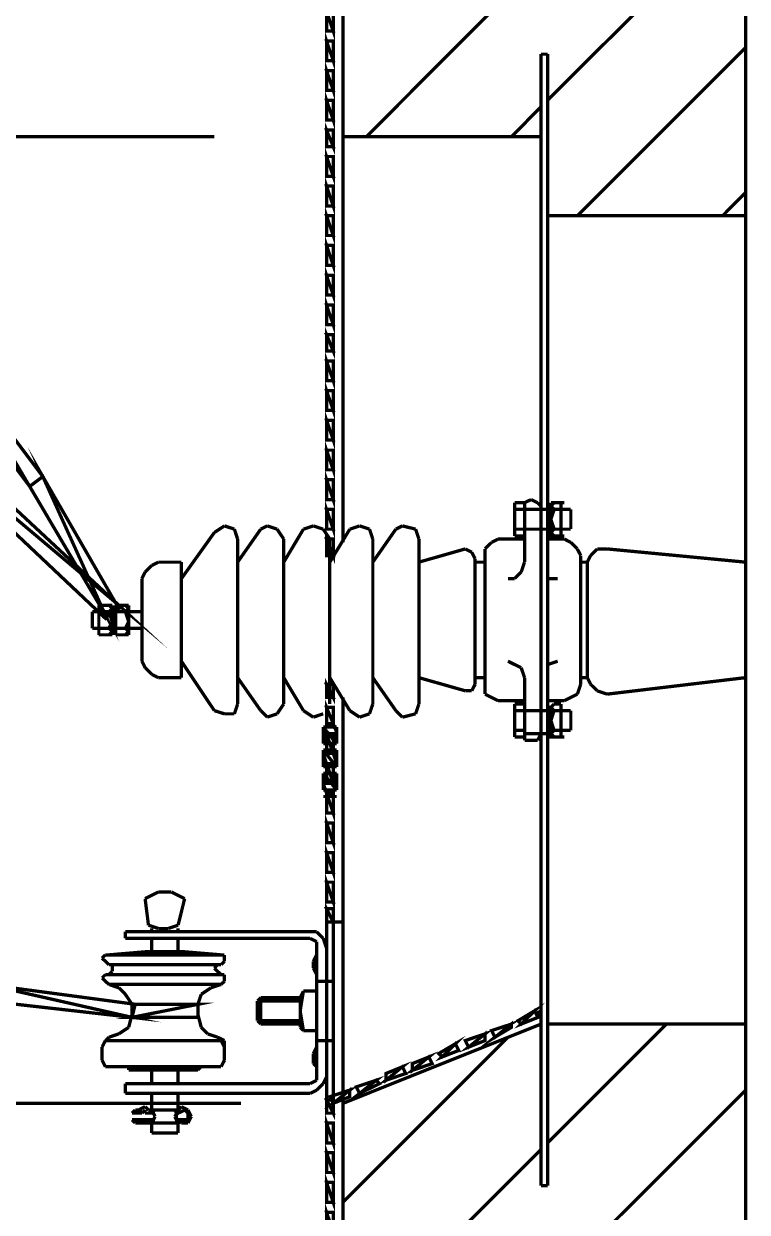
# Model space of a CAD drawing. Header units: metres. Extents: x -593 to 248, y 430 to 1024.
# Drawn here: x -286.39 to -277.09, y 663.42 to 678.69 of the extents above; entities that cross this region are included whole.
import ezdxf

# ---------------------------------------------------------------- set-up
doc = ezdxf.new("R2010")
doc.units = ezdxf.units.M
doc.header["$MEASUREMENT"] = 0
for name, color, linetype in [('C00-00-00-BLACK', 7, 'Continuous'), ('C00-00-FF', 5, 'Continuous'), ('C00-7E-FF', 150, 'Continuous'), ('C00-FF-00', 3, 'Continuous'), ('CFF-00-00', 1, 'Continuous')]:
    doc.layers.add(name, color=color, linetype=linetype)

msp = doc.modelspace()

# ---------------------------------------------------------------- linework, layer by layer
at = {"layer": 'C00-00-00-BLACK', "const_width": 0.0423}
for points in [[(-282.284, 672.031), (-282.284, 681.527)], [(-277.111, 681.527), (-277.111, 568.349)], [(-281.986, 677.243), (-279.909, 679.321)], [(-279.656, 677.711), (-278.042, 679.321)], [(-279.74, 663.765), (-279.74, 678.304)], [(-279.74, 678.304), (-279.656, 678.304)], [(-279.656, 663.765), (-279.656, 678.304)], [(-279.273, 676.227), (-277.111, 678.389)], [(-280.121, 677.243), (-279.74, 677.627)], [(-282.284, 677.243), (-279.74, 677.243)], [(-277.407, 676.227), (-277.111, 676.524)], [(-279.656, 676.227), (-277.111, 676.227)], [(-280.079, 672.54), (-280.079, 672.115)], [(-280.079, 672.54), (-280.079, 672.497)], [(-279.952, 672.54), (-280.079, 672.54)], [(-280.079, 672.54), (-280.036, 672.54)], [(-280.079, 672.497), (-280.079, 672.454)], [(-279.868, 672.581), (-279.952, 672.54)], [(-279.952, 672.54), (-279.952, 672.497)], [(-279.952, 672.54), (-279.952, 671.777)], [(-279.783, 672.54), (-279.868, 672.581)], [(-279.74, 672.497), (-279.783, 672.54)], [(-279.656, 672.497), (-279.613, 672.497)], [(-279.613, 672.115), (-279.613, 672.54)], [(-279.572, 672.54), (-279.613, 672.497)], [(-279.572, 672.54), (-279.613, 672.54)], [(-279.613, 672.497), (-279.572, 672.454)], [(-279.572, 672.54), (-279.484, 672.54)], [(-279.484, 672.115), (-279.484, 672.54)], [(-279.484, 672.497), (-279.484, 672.54)], [(-279.484, 672.54), (-279.441, 672.54)], [(-279.484, 672.454), (-279.484, 672.497)], [(-280.079, 672.454), (-279.952, 672.454)], [(-280.079, 672.454), (-280.079, 672.327)], [(-279.952, 672.454), (-279.656, 672.454)], [(-279.572, 672.454), (-279.613, 672.327)], [(-279.572, 672.454), (-279.484, 672.454)], [(-279.484, 672.454), (-279.357, 672.454)], [(-279.484, 672.327), (-279.484, 672.454)], [(-279.357, 672.454), (-279.357, 672.201)], [(-283.809, 672.243), (-283.939, 672.158)], [(-283.682, 672.201), (-283.809, 672.243)], [(-283.64, 672.074), (-283.682, 672.201)], [(-283.343, 672.201), (-283.64, 671.777)], [(-283.259, 672.243), (-283.343, 672.201)], [(-283.133, 672.201), (-283.259, 672.243)], [(-283.047, 672.074), (-283.133, 672.201)], [(-282.794, 672.201), (-283.047, 671.777)], [(-282.667, 672.243), (-282.794, 672.201)], [(-282.54, 672.201), (-282.667, 672.243)], [(-282.455, 672.074), (-282.54, 672.201)], [(-282.198, 672.201), (-282.455, 671.777)], [(-282.072, 672.243), (-282.198, 672.201)], [(-281.945, 672.201), (-282.072, 672.243)], [(-281.902, 672.074), (-281.945, 672.201)], [(-281.606, 672.201), (-281.902, 671.777)], [(-281.522, 672.243), (-281.606, 672.201)], [(-281.352, 672.201), (-281.522, 672.243)], [(-281.31, 672.074), (-281.352, 672.201)], [(-280.079, 672.327), (-280.079, 672.201)], [(-280.079, 672.201), (-279.952, 672.201)], [(-280.079, 672.201), (-280.079, 672.158)], [(-279.952, 672.201), (-279.656, 672.201)], [(-279.613, 672.327), (-279.572, 672.201)], [(-279.572, 672.201), (-279.613, 672.158)], [(-279.572, 672.201), (-279.484, 672.201)], [(-279.484, 672.201), (-279.484, 672.327)], [(-279.484, 672.201), (-279.357, 672.201)], [(-279.484, 672.158), (-279.484, 672.201)], [(-283.939, 672.158), (-284.363, 671.565)], [(-283.64, 672.074), (-283.64, 669.954)], [(-283.047, 672.074), (-283.047, 669.954)], [(-282.455, 672.074), (-282.455, 669.954)], [(-281.902, 672.074), (-281.902, 669.954)], [(-281.31, 672.074), (-281.31, 669.954)], [(-280.375, 672.031), (-280.46, 671.947)], [(-280.291, 672.074), (-280.375, 672.031)], [(-280.291, 672.074), (-279.952, 672.074)], [(-280.079, 672.158), (-280.079, 672.115)], [(-279.952, 672.115), (-280.079, 672.115)], [(-280.079, 672.115), (-280.036, 672.115)], [(-279.656, 672.115), (-279.613, 672.115)], [(-279.656, 672.074), (-279.441, 672.074)], [(-279.613, 672.158), (-279.572, 672.115)], [(-279.572, 672.115), (-279.613, 672.115)], [(-279.572, 672.115), (-279.484, 672.115)], [(-279.484, 672.115), (-279.484, 672.158)], [(-279.484, 672.115), (-279.441, 672.115)], [(-279.357, 672.031), (-279.441, 672.074)], [(-279.273, 671.947), (-279.357, 672.031)], [(-280.714, 671.947), (-281.31, 671.777)], [(-280.63, 671.904), (-280.714, 671.947)], [(-280.587, 671.819), (-280.63, 671.904)], [(-280.46, 671.947), (-280.46, 671.862)], [(-279.23, 671.862), (-279.273, 671.947)], [(-279.018, 671.947), (-279.103, 671.862)], [(-278.891, 671.947), (-279.018, 671.947)], [(-277.111, 671.777), (-278.891, 671.947)], [(-284.744, 671.735), (-284.829, 671.649)], [(-284.66, 671.777), (-284.744, 671.735)], [(-284.363, 671.777), (-284.66, 671.777)], [(-284.363, 670.293), (-284.363, 671.777)], [(-280.587, 671.819), (-280.587, 670.208)], [(-280.46, 671.777), (-280.587, 671.777)], [(-280.46, 671.862), (-280.46, 670.208)], [(-279.995, 671.649), (-279.952, 671.777)], [(-279.23, 671.862), (-279.23, 670.208)], [(-279.145, 671.777), (-279.23, 671.777)], [(-279.103, 671.862), (-279.145, 671.777)], [(-279.145, 671.777), (-279.145, 670.293)], [(-284.829, 671.649), (-284.87, 671.565)], [(-284.87, 671.565), (-284.87, 670.504)], [(-280.165, 671.565), (-280.079, 671.565)], [(-280.079, 671.565), (-279.995, 671.649)], [(-279.656, 671.565), (-279.526, 671.565)], [(-285.508, 671.14), (-285.508, 670.927)], [(-285.424, 671.14), (-285.508, 671.14)], [(-285.424, 671.223), (-285.294, 671.223)], [(-285.424, 670.843), (-285.424, 671.223)], [(-285.424, 671.223), (-285.424, 671.182)], [(-285.424, 671.223), (-285.382, 671.223)], [(-285.424, 671.182), (-285.424, 671.14)], [(-285.294, 671.14), (-285.424, 671.14)], [(-285.424, 671.14), (-285.424, 671.013)], [(-285.209, 671.182), (-285.339, 671.097)], [(-285.209, 671.182), (-285.339, 671.097)], [(-285.252, 671.182), (-285.294, 671.223)], [(-285.294, 671.223), (-285.252, 671.223)], [(-285.294, 671.14), (-285.252, 671.182)], [(-285.252, 671.013), (-285.294, 671.14)], [(-285.252, 670.843), (-285.252, 671.223)], [(-285.209, 671.14), (-285.252, 671.14)], [(-285.209, 670.843), (-285.209, 671.223)], [(-285.209, 671.223), (-285.209, 671.182)], [(-285.209, 671.223), (-285.167, 671.223)], [(-285.209, 671.223), (-285.083, 671.223)], [(-285.209, 671.182), (-285.209, 671.14)], [(-285.209, 671.14), (-285.209, 671.013)], [(-285.083, 671.14), (-285.209, 671.14)], [(-285.04, 671.182), (-285.083, 671.223)], [(-285.083, 671.223), (-285.04, 671.223)], [(-285.083, 671.14), (-285.04, 671.182)], [(-285.04, 671.013), (-285.083, 671.14)], [(-285.04, 670.843), (-285.04, 671.223)], [(-284.87, 671.14), (-285.04, 671.14)], [(-285.424, 671.013), (-285.424, 670.927)], [(-285.294, 670.927), (-285.252, 671.013)], [(-285.209, 671.013), (-285.209, 670.927)], [(-285.083, 670.927), (-285.04, 671.013)], [(-285.424, 670.927), (-285.508, 670.927)], [(-285.294, 670.927), (-285.424, 670.927)], [(-285.424, 670.927), (-285.424, 670.886)], [(-285.424, 670.886), (-285.424, 670.843)], [(-285.424, 670.843), (-285.294, 670.843)], [(-285.424, 670.843), (-285.382, 670.843)], [(-285.252, 670.886), (-285.294, 670.927)], [(-285.294, 670.843), (-285.252, 670.886)], [(-285.294, 670.843), (-285.252, 670.843)], [(-285.209, 670.927), (-285.252, 670.927)], [(-285.209, 670.927), (-285.209, 670.886)], [(-285.083, 670.927), (-285.209, 670.927)], [(-285.209, 670.886), (-285.209, 670.843)], [(-285.209, 670.843), (-285.167, 670.843)], [(-285.083, 670.843), (-285.209, 670.843)], [(-285.04, 670.886), (-285.083, 670.927)], [(-285.083, 670.843), (-285.04, 670.886)], [(-285.04, 670.843), (-285.083, 670.843)], [(-284.87, 670.927), (-285.04, 670.927)], [(-284.87, 670.504), (-284.829, 670.42)], [(-283.939, 669.869), (-284.363, 670.504)], [(-280.079, 670.461), (-280.165, 670.504)], [(-279.526, 670.504), (-279.656, 670.461)], [(-284.829, 670.42), (-284.744, 670.335)], [(-279.995, 670.42), (-280.079, 670.461)], [(-279.952, 670.293), (-279.995, 670.42)], [(-284.744, 670.335), (-284.66, 670.293)], [(-284.66, 670.293), (-284.363, 670.293)], [(-283.343, 669.869), (-283.64, 670.293)], [(-282.794, 669.869), (-283.047, 670.293)], [(-282.198, 669.869), (-282.455, 670.293)], [(-281.606, 669.869), (-281.902, 670.293)], [(-281.31, 670.293), (-280.714, 670.124)], [(-280.63, 670.124), (-280.587, 670.208)], [(-280.46, 670.293), (-280.587, 670.293)], [(-280.46, 670.208), (-280.46, 670.081)], [(-279.952, 670.293), (-279.952, 669.531)], [(-279.273, 670.081), (-279.23, 670.208)], [(-279.145, 670.293), (-279.23, 670.293)], [(-279.145, 670.293), (-279.103, 670.208)], [(-279.103, 670.208), (-279.018, 670.124)], [(-277.111, 670.293), (-278.891, 670.081)], [(-282.284, 567.33), (-282.284, 670.039)], [(-280.714, 670.124), (-280.63, 670.124)], [(-280.46, 670.081), (-280.375, 670.039)], [(-280.375, 670.039), (-280.291, 669.996)], [(-279.441, 669.996), (-279.357, 670.039)], [(-279.357, 670.039), (-279.273, 670.081)], [(-279.018, 670.124), (-278.891, 670.081)], [(-283.682, 669.828), (-283.64, 669.954)], [(-283.133, 669.828), (-283.047, 669.954)], [(-281.945, 669.828), (-281.902, 669.954)], [(-281.352, 669.828), (-281.31, 669.954)], [(-280.291, 669.996), (-279.952, 669.996)], [(-279.952, 669.954), (-280.079, 669.954)], [(-280.079, 669.954), (-280.079, 669.912)], [(-280.079, 669.954), (-280.079, 669.912)], [(-280.079, 669.912), (-280.079, 669.869)], [(-280.079, 669.912), (-280.079, 669.531)], [(-279.656, 669.996), (-279.441, 669.996)], [(-279.656, 669.912), (-279.613, 669.912)], [(-279.572, 669.954), (-279.613, 669.912)], [(-279.572, 669.954), (-279.613, 669.912)], [(-279.613, 669.912), (-279.572, 669.869)], [(-279.613, 669.531), (-279.613, 669.912)], [(-279.484, 669.954), (-279.572, 669.954)], [(-279.484, 669.912), (-279.484, 669.954)], [(-279.484, 669.954), (-279.484, 669.912)], [(-279.484, 669.869), (-279.484, 669.912)], [(-279.484, 669.531), (-279.484, 669.912)], [(-283.939, 669.869), (-283.809, 669.828)], [(-283.809, 669.828), (-283.682, 669.828)], [(-283.343, 669.869), (-283.259, 669.785)], [(-283.259, 669.785), (-283.133, 669.828)], [(-282.794, 669.869), (-282.667, 669.785)], [(-282.667, 669.785), (-282.54, 669.828)], [(-282.198, 669.869), (-282.072, 669.785)], [(-282.072, 669.785), (-281.945, 669.828)], [(-281.606, 669.869), (-281.522, 669.785)], [(-281.522, 669.785), (-281.352, 669.828)], [(-280.079, 669.869), (-279.952, 669.869)], [(-280.079, 669.869), (-280.079, 669.742)], [(-280.079, 669.742), (-280.079, 669.616)], [(-279.952, 669.869), (-279.656, 669.869)], [(-279.572, 669.869), (-279.613, 669.742)], [(-279.613, 669.742), (-279.572, 669.616)], [(-279.572, 669.869), (-279.484, 669.869)], [(-279.484, 669.869), (-279.357, 669.869)], [(-279.484, 669.742), (-279.484, 669.869)], [(-279.484, 669.616), (-279.484, 669.742)], [(-279.357, 669.869), (-279.357, 669.616)], [(-280.079, 669.616), (-279.952, 669.616)], [(-280.079, 669.616), (-280.079, 669.572)], [(-279.572, 669.616), (-279.613, 669.572)], [(-279.572, 669.616), (-279.484, 669.616)], [(-279.484, 669.616), (-279.357, 669.616)], [(-279.484, 669.572), (-279.484, 669.616)], [(-280.079, 669.572), (-280.079, 669.531)], [(-279.952, 669.531), (-280.079, 669.531)], [(-280.079, 669.531), (-280.036, 669.531)], [(-279.656, 669.572), (-279.952, 669.572)], [(-279.952, 669.572), (-279.952, 669.489)], [(-279.952, 669.489), (-279.868, 669.489)], [(-279.868, 669.489), (-279.783, 669.489)], [(-279.783, 669.489), (-279.74, 669.572)], [(-279.656, 669.531), (-279.613, 669.531)], [(-279.613, 669.572), (-279.572, 669.531)], [(-279.572, 669.531), (-279.613, 669.531)], [(-279.484, 669.531), (-279.572, 669.531)], [(-279.484, 669.531), (-279.484, 669.572)], [(-279.484, 669.531), (-279.441, 669.531)], [(-284.66, 667.539), (-284.829, 667.453)], [(-284.829, 667.453), (-284.786, 667.113)], [(-284.49, 667.539), (-284.66, 667.539)], [(-284.321, 667.453), (-284.49, 667.539)], [(-284.321, 667.453), (-284.405, 667.113)], [(-282.284, 667.154), (-282.497, 667.154)], [(-282.497, 667.154), (-282.497, 664.867)], [(-282.411, 667.154), (-282.411, 664.867)], [(-282.709, 667.028), (-285.083, 667.028)], [(-285.083, 667.028), (-285.083, 666.943)], [(-284.786, 667.113), (-284.66, 667.07)], [(-284.744, 667.028), (-284.744, 667.07)], [(-284.66, 667.07), (-284.533, 667.07)], [(-284.533, 667.07), (-284.405, 667.113)], [(-284.405, 667.028), (-284.405, 667.07)], [(-282.624, 667.028), (-282.709, 667.028)], [(-282.54, 666.943), (-282.624, 667.028)], [(-282.709, 666.943), (-285.083, 666.943)], [(-284.744, 666.774), (-284.744, 666.943)], [(-284.405, 666.774), (-284.405, 666.943)], [(-282.624, 666.901), (-282.709, 666.943)], [(-282.624, 666.817), (-282.624, 666.901)], [(-282.497, 666.817), (-282.54, 666.943)], [(-285.339, 666.731), (-285.382, 666.689)], [(-285.382, 666.689), (-285.339, 666.647)], [(-285.294, 666.731), (-285.339, 666.731)], [(-284.786, 666.774), (-285.294, 666.731)], [(-283.852, 666.731), (-285.294, 666.731)], [(-284.363, 666.774), (-284.786, 666.774)], [(-284.363, 666.774), (-283.852, 666.731)], [(-283.809, 666.731), (-283.852, 666.731)], [(-283.809, 666.689), (-283.809, 666.731)], [(-283.809, 666.647), (-283.809, 666.689)], [(-282.624, 666.731), (-282.667, 666.647)], [(-282.624, 666.817), (-282.624, 665.163)], [(-285.339, 666.647), (-285.294, 666.604)], [(-283.852, 666.604), (-285.294, 666.604)], [(-285.252, 666.604), (-285.294, 666.604)], [(-285.252, 666.562), (-285.252, 666.604)], [(-285.252, 666.52), (-285.252, 666.562)], [(-283.898, 666.604), (-283.939, 666.562)], [(-283.939, 666.562), (-283.898, 666.52)], [(-283.852, 666.604), (-283.898, 666.604)], [(-283.852, 666.604), (-283.809, 666.647)], [(-282.667, 666.647), (-282.667, 666.562)], [(-282.667, 666.562), (-282.624, 666.478)], [(-285.339, 666.478), (-285.382, 666.435)], [(-285.382, 666.435), (-285.339, 666.392)], [(-285.294, 666.478), (-285.339, 666.478)], [(-285.339, 666.392), (-285.294, 666.351)], [(-285.294, 666.478), (-285.252, 666.52)], [(-283.852, 666.478), (-285.294, 666.478)], [(-283.898, 666.52), (-283.852, 666.478)], [(-283.809, 666.478), (-283.852, 666.478)], [(-283.852, 666.351), (-283.809, 666.392)], [(-283.809, 666.435), (-283.809, 666.478)], [(-283.809, 666.392), (-283.809, 666.435)], [(-282.411, 666.392), (-282.624, 666.392)], [(-283.852, 666.351), (-285.294, 666.351)], [(-285.167, 666.308), (-285.294, 666.351)], [(-285.083, 666.224), (-285.167, 666.308)], [(-284.997, 666.096), (-285.083, 666.224)], [(-284.108, 666.224), (-284.151, 666.096)], [(-283.982, 666.308), (-284.108, 666.224)], [(-283.852, 666.351), (-283.982, 666.308)], [(-282.794, 666.265), (-282.836, 666.012)], [(-282.794, 666.265), (-282.836, 666.181)], [(-282.624, 666.265), (-282.794, 666.265)], [(-284.997, 665.969), (-284.997, 666.096)], [(-284.151, 666.096), (-284.151, 665.969)], [(-283.343, 666.181), (-283.386, 666.139)], [(-283.386, 665.885), (-283.386, 666.139)], [(-283.343, 666.181), (-282.836, 666.181)], [(-283.343, 665.842), (-283.343, 666.181)], [(-283.343, 666.139), (-282.836, 666.139)], [(-282.836, 666.181), (-282.836, 665.8)], [(-285.04, 665.8), (-284.997, 665.969)], [(-284.151, 665.969), (-284.151, 666.055)], [(-284.151, 665.969), (-284.108, 665.8)], [(-282.836, 666.012), (-282.794, 665.758)], [(-285.167, 665.716), (-285.04, 665.8)], [(-284.108, 665.8), (-284.024, 665.716)], [(-283.343, 665.842), (-283.386, 665.885)], [(-283.343, 665.885), (-282.836, 665.885)], [(-283.343, 665.842), (-282.836, 665.842)], [(-282.794, 665.758), (-282.836, 665.8)], [(-282.284, 664.824), (-279.74, 665.842)], [(-279.656, 664.315), (-278.129, 665.842)], [(-279.656, 665.842), (-277.111, 665.842)], [(-285.339, 665.63), (-285.382, 665.546)], [(-285.339, 665.63), (-285.382, 665.546)], [(-285.294, 665.673), (-285.339, 665.63)], [(-285.252, 665.63), (-285.339, 665.63)], [(-285.294, 665.673), (-285.167, 665.716)], [(-283.898, 665.63), (-285.252, 665.63)], [(-284.024, 665.716), (-283.898, 665.673)], [(-283.809, 665.63), (-283.898, 665.673)], [(-283.852, 665.63), (-283.898, 665.63)], [(-283.809, 665.546), (-283.852, 665.63)], [(-283.809, 665.546), (-283.809, 665.63)], [(-282.794, 665.758), (-282.624, 665.758)], [(-282.411, 665.63), (-282.624, 665.63)], [(-282.284, 663.553), (-280.165, 665.673)], [(-285.382, 665.377), (-285.382, 665.546)], [(-283.809, 665.377), (-283.809, 665.546)], [(-282.624, 665.546), (-282.667, 665.462)], [(-282.667, 665.462), (-282.667, 665.334)], [(-285.382, 665.377), (-285.339, 665.293)], [(-283.852, 665.293), (-283.809, 665.377)], [(-282.667, 665.334), (-282.624, 665.293)], [(-285.339, 665.293), (-285.252, 665.293)], [(-283.898, 665.293), (-285.252, 665.293)], [(-285.04, 665.25), (-285.04, 665.293)], [(-284.151, 665.25), (-285.04, 665.25)], [(-284.744, 665.077), (-284.744, 665.25)], [(-284.405, 665.077), (-284.405, 665.25)], [(-284.151, 665.25), (-284.108, 665.293)], [(-283.898, 665.293), (-283.852, 665.293)], [(-282.624, 665.12), (-282.624, 665.163)], [(-282.54, 665.077), (-282.497, 665.163)], [(-282.709, 665.077), (-285.083, 665.077)], [(-285.083, 665.077), (-285.083, 664.951)], [(-282.709, 665.077), (-282.624, 665.12)], [(-282.624, 664.993), (-282.54, 665.077)], [(-282.709, 664.951), (-285.083, 664.951)], [(-284.744, 664.738), (-284.744, 664.951)], [(-284.405, 664.738), (-284.405, 664.951)], [(-282.709, 664.951), (-282.624, 664.993)], [(-282.284, 659.823), (-277.111, 664.993)], [(-284.997, 664.697), (-284.956, 664.738)], [(-284.913, 664.697), (-284.997, 664.697)], [(-284.913, 664.738), (-284.956, 664.738)], [(-284.829, 664.781), (-284.913, 664.738)], [(-284.913, 664.738), (-284.87, 664.738)], [(-284.913, 664.697), (-284.87, 664.697)], [(-284.829, 664.738), (-284.87, 664.697)], [(-284.786, 664.738), (-284.829, 664.781)], [(-284.829, 664.697), (-284.829, 664.738)], [(-284.829, 664.697), (-284.786, 664.697)], [(-284.744, 664.738), (-284.786, 664.738)], [(-284.786, 664.738), (-284.744, 664.738)], [(-284.701, 664.697), (-284.786, 664.697)], [(-284.701, 664.654), (-284.744, 664.738)], [(-284.744, 664.738), (-284.405, 664.738)], [(-284.405, 664.738), (-284.447, 664.654)], [(-284.405, 664.738), (-284.447, 664.697)], [(-284.405, 664.697), (-284.447, 664.654)], [(-284.363, 664.781), (-284.405, 664.738)], [(-284.321, 664.738), (-284.405, 664.697)], [(-284.278, 664.738), (-284.363, 664.781)], [(-284.278, 664.697), (-284.321, 664.738)], [(-284.235, 664.654), (-284.278, 664.738)], [(-284.278, 664.654), (-284.278, 664.697)], [(-284.997, 664.612), (-284.956, 664.57)], [(-284.701, 664.612), (-284.997, 664.612)], [(-284.744, 664.57), (-284.956, 664.57)], [(-284.744, 664.57), (-284.701, 664.654)], [(-284.405, 664.57), (-284.744, 664.57)], [(-284.744, 664.442), (-284.744, 664.57)], [(-284.447, 664.654), (-284.405, 664.57)], [(-284.405, 664.612), (-284.447, 664.654)], [(-284.447, 664.654), (-284.405, 664.654)], [(-284.447, 664.654), (-284.405, 664.654)], [(-284.405, 664.612), (-284.447, 664.612)], [(-284.405, 664.612), (-284.363, 664.57)], [(-284.405, 664.612), (-284.321, 664.612)], [(-284.405, 664.442), (-284.405, 664.57)], [(-284.363, 664.57), (-284.278, 664.57)], [(-284.321, 664.612), (-284.278, 664.612)], [(-284.278, 664.57), (-284.235, 664.654)], [(-284.278, 664.612), (-284.278, 664.654)], [(-284.744, 664.442), (-284.405, 664.442)], [(-282.284, 661.689), (-279.74, 664.231)], [(-279.74, 663.765), (-279.656, 663.765)]]:
    msp.add_lwpolyline(points, dxfattribs=at)
at = {"layer": 'C00-00-FF', "const_width": 0.0423}
for points in [[(-282.368, 669.658), (-282.54, 669.658)], [(-282.54, 669.658), (-282.368, 669.446)], [(-282.54, 669.658), (-282.368, 669.446)], [(-282.54, 669.446), (-282.54, 669.658)], [(-282.368, 669.446), (-282.368, 669.658)], [(-282.368, 669.446), (-282.54, 669.446)], [(-282.368, 669.362), (-282.54, 669.362)], [(-282.54, 669.362), (-282.368, 669.147)], [(-282.54, 669.362), (-282.368, 669.147)], [(-282.54, 669.147), (-282.54, 669.362)], [(-282.368, 669.147), (-282.368, 669.362)], [(-282.368, 669.147), (-282.54, 669.147)], [(-282.368, 669.063), (-282.54, 669.063)], [(-282.54, 669.063), (-282.368, 668.851)], [(-282.54, 669.063), (-282.368, 668.851)], [(-282.54, 668.851), (-282.54, 669.063)], [(-282.368, 668.851), (-282.368, 669.063)], [(-282.368, 668.851), (-282.54, 668.851)], [(-282.368, 668.766), (-282.54, 668.766)]]:
    msp.add_lwpolyline(points, dxfattribs=at)
at = {"layer": 'C00-7E-FF', "const_width": 0.0423}
for points in [[(-283.939, 677.243), (-295.645, 677.243)], [(-283.598, 664.824), (-295.645, 664.824)]]:
    msp.add_lwpolyline(points, dxfattribs=at)
at = {"layer": 'C00-FF-00', "const_width": 0.0423}
for points in [[(-282.497, 678.6), (-282.411, 678.6), (-282.497, 678.855), (-282.497, 678.6)], [(-282.411, 678.6), (-282.497, 678.855), (-282.411, 678.855), (-282.411, 678.6)], [(-282.411, 678.22), (-282.497, 678.473), (-282.411, 678.473), (-282.411, 678.22)], [(-282.497, 678.22), (-282.411, 678.22), (-282.497, 678.473), (-282.497, 678.22)], [(-282.497, 677.838), (-282.411, 677.838), (-282.497, 678.093), (-282.497, 677.838)], [(-282.411, 677.838), (-282.497, 678.093), (-282.411, 678.093), (-282.411, 677.838)], [(-282.411, 677.458), (-282.497, 677.711), (-282.411, 677.711), (-282.411, 677.458)], [(-282.497, 677.458), (-282.411, 677.458), (-282.497, 677.711), (-282.497, 677.458)], [(-282.497, 677.116), (-282.411, 677.116), (-282.497, 677.328), (-282.497, 677.116)], [(-282.411, 677.116), (-282.497, 677.328), (-282.411, 677.328), (-282.411, 677.116)], [(-282.497, 676.736), (-282.411, 676.736), (-282.497, 676.989), (-282.497, 676.736)], [(-282.411, 676.736), (-282.497, 676.989), (-282.411, 676.989), (-282.411, 676.736)], [(-282.411, 676.354), (-282.497, 676.609), (-282.411, 676.609), (-282.411, 676.354)], [(-282.497, 676.354), (-282.411, 676.354), (-282.497, 676.609), (-282.497, 676.354)], [(-282.497, 675.974), (-282.411, 675.974), (-282.497, 676.227), (-282.497, 675.974)], [(-282.411, 675.974), (-282.497, 676.227), (-282.411, 676.227), (-282.411, 675.974)], [(-282.411, 675.592), (-282.497, 675.847), (-282.411, 675.847), (-282.411, 675.592)], [(-282.497, 675.592), (-282.411, 675.592), (-282.497, 675.847), (-282.497, 675.592)], [(-282.497, 675.209), (-282.411, 675.209), (-282.497, 675.462), (-282.497, 675.209)], [(-282.411, 675.209), (-282.497, 675.462), (-282.411, 675.462), (-282.411, 675.209)], [(-282.411, 674.827), (-282.497, 675.082), (-282.411, 675.082), (-282.411, 674.827)], [(-282.497, 674.827), (-282.411, 674.827), (-282.497, 675.082), (-282.497, 674.827)], [(-282.497, 674.49), (-282.411, 674.49), (-282.497, 674.7), (-282.497, 674.49)], [(-282.411, 674.49), (-282.497, 674.7), (-282.411, 674.7), (-282.411, 674.49)], [(-282.497, 674.108), (-282.411, 674.108), (-282.497, 674.361), (-282.497, 674.108)], [(-282.411, 674.108), (-282.497, 674.361), (-282.411, 674.361), (-282.411, 674.108)], [(-282.497, 673.728), (-282.411, 673.728), (-282.497, 673.981), (-282.497, 673.728)], [(-282.411, 673.728), (-282.497, 673.981), (-282.411, 673.981), (-282.411, 673.728)], [(-282.497, 673.346), (-282.411, 673.346), (-282.497, 673.601), (-282.497, 673.346)], [(-282.411, 673.346), (-282.497, 673.601), (-282.411, 673.601), (-282.411, 673.346)], [(-282.497, 672.963), (-282.411, 672.963), (-282.497, 673.216), (-282.497, 672.963)], [(-282.411, 672.963), (-282.497, 673.216), (-282.411, 673.216), (-282.411, 672.963)], [(-282.497, 672.581), (-282.411, 672.581), (-282.497, 672.836), (-282.497, 672.581)], [(-282.411, 672.581), (-282.497, 672.836), (-282.411, 672.836), (-282.411, 672.581)], [(-282.497, 672.201), (-282.411, 672.201), (-282.497, 672.454), (-282.497, 672.201)], [(-282.411, 672.201), (-282.497, 672.454), (-282.411, 672.454), (-282.411, 672.201)], [(-282.411, 671.862), (-282.497, 672.074), (-282.411, 672.074), (-282.411, 671.862)], [(-282.497, 671.862), (-282.411, 671.862), (-282.497, 672.074), (-282.497, 671.862)], [(-282.411, 670.039), (-282.497, 670.208), (-282.411, 670.208), (-282.411, 670.039)], [(-282.497, 670.039), (-282.411, 670.039), (-282.497, 670.208), (-282.497, 670.039)], [(-282.411, 669.7), (-282.497, 669.912), (-282.411, 669.912), (-282.411, 669.7)], [(-282.497, 669.7), (-282.411, 669.7), (-282.497, 669.912), (-282.497, 669.7)], [(-282.497, 669.319), (-282.411, 669.319), (-282.497, 669.572), (-282.497, 669.319)], [(-282.411, 669.319), (-282.497, 669.572), (-282.411, 669.572), (-282.411, 669.319)], [(-282.497, 668.936), (-282.411, 668.936), (-282.497, 669.189), (-282.497, 668.936)], [(-282.411, 668.936), (-282.497, 669.189), (-282.411, 669.189), (-282.411, 668.936)], [(-282.497, 668.554), (-282.411, 668.554), (-282.497, 668.808), (-282.497, 668.554)], [(-282.411, 668.554), (-282.497, 668.808), (-282.411, 668.808), (-282.411, 668.554)], [(-282.497, 668.174), (-282.411, 668.174), (-282.497, 668.427), (-282.497, 668.174)], [(-282.411, 668.174), (-282.497, 668.427), (-282.411, 668.427), (-282.411, 668.174)], [(-282.497, 667.792), (-282.411, 667.792), (-282.497, 668.046), (-282.497, 667.792)], [(-282.411, 667.792), (-282.497, 668.046), (-282.411, 668.046), (-282.411, 667.792)], [(-282.497, 667.412), (-282.411, 667.412), (-282.497, 667.665), (-282.497, 667.412)], [(-282.411, 667.412), (-282.497, 667.665), (-282.411, 667.665), (-282.411, 667.412)], [(-282.411, 667.154), (-282.497, 667.324), (-282.411, 667.324), (-282.411, 667.154)], [(-282.497, 667.154), (-282.411, 667.154), (-282.497, 667.324), (-282.497, 667.154)], [(-280.036, 665.885), (-279.995, 665.842), (-279.823, 666.012), (-280.036, 665.885)], [(-279.995, 665.842), (-279.823, 666.012), (-279.78, 665.928), (-279.995, 665.842)], [(-280.332, 665.673), (-280.121, 665.842), (-280.121, 665.8), (-280.332, 665.673)], [(-280.375, 665.758), (-280.332, 665.673), (-280.121, 665.842), (-280.375, 665.758)], [(-281.056, 665.462), (-281.013, 665.419), (-280.841, 665.589), (-281.056, 665.462)], [(-280.671, 665.546), (-280.46, 665.716), (-280.46, 665.63), (-280.671, 665.546)], [(-280.714, 665.63), (-280.671, 665.546), (-280.46, 665.716), (-280.714, 665.63)], [(-281.394, 665.334), (-281.394, 665.247), (-281.183, 665.419), (-281.394, 665.334)], [(-281.013, 665.419), (-280.841, 665.589), (-280.798, 665.503), (-281.013, 665.419)], [(-281.733, 665.12), (-281.522, 665.293), (-281.479, 665.207), (-281.733, 665.12)], [(-281.733, 665.207), (-281.733, 665.12), (-281.522, 665.293), (-281.733, 665.207)], [(-281.394, 665.247), (-281.183, 665.419), (-281.14, 665.334), (-281.394, 665.247)], [(-282.114, 665.035), (-282.072, 664.951), (-281.859, 665.12), (-282.114, 665.035)], [(-282.411, 664.824), (-282.198, 664.993), (-282.198, 664.908), (-282.411, 664.824)], [(-282.455, 664.908), (-282.411, 664.824), (-282.198, 664.993), (-282.455, 664.908)], [(-282.072, 664.951), (-281.859, 665.12), (-281.818, 665.077), (-282.072, 664.951)], [(-282.411, 664.697), (-282.497, 664.867), (-282.411, 664.867), (-282.411, 664.697)], [(-282.497, 664.697), (-282.411, 664.697), (-282.497, 664.867), (-282.497, 664.697)], [(-282.411, 664.315), (-282.497, 664.57), (-282.411, 664.57), (-282.411, 664.315)], [(-282.497, 664.315), (-282.411, 664.315), (-282.497, 664.57), (-282.497, 664.315)], [(-282.497, 663.935), (-282.411, 663.935), (-282.497, 664.189), (-282.497, 663.935)], [(-282.411, 663.935), (-282.497, 664.189), (-282.411, 664.189), (-282.411, 663.935)], [(-282.411, 663.553), (-282.497, 663.808), (-282.411, 663.808), (-282.411, 663.553)], [(-282.497, 663.553), (-282.411, 663.553), (-282.497, 663.808), (-282.497, 663.553)], [(-282.497, 663.17), (-282.411, 663.17), (-282.497, 663.424), (-282.497, 663.17)], [(-282.411, 663.17), (-282.497, 663.424), (-282.411, 663.424), (-282.411, 663.17)]]:
    msp.add_lwpolyline(points, close=True, dxfattribs=at)
at = {"layer": 'C00-FF-00'}
for points in [[(-282.497, 678.6), (-282.411, 678.6), (-282.497, 678.855), (-282.497, 678.6)], [(-282.411, 678.6), (-282.497, 678.855), (-282.411, 678.855), (-282.411, 678.6)], [(-282.497, 678.22), (-282.411, 678.22), (-282.497, 678.473), (-282.497, 678.22)], [(-282.411, 678.22), (-282.497, 678.473), (-282.411, 678.473), (-282.411, 678.22)], [(-282.497, 677.838), (-282.411, 677.838), (-282.497, 678.093), (-282.497, 677.838)], [(-282.411, 677.838), (-282.497, 678.093), (-282.411, 678.093), (-282.411, 677.838)], [(-282.497, 677.458), (-282.411, 677.458), (-282.497, 677.711), (-282.497, 677.458)], [(-282.411, 677.458), (-282.497, 677.711), (-282.411, 677.711), (-282.411, 677.458)], [(-282.497, 677.116), (-282.411, 677.116), (-282.497, 677.328), (-282.497, 677.116)], [(-282.411, 677.116), (-282.497, 677.328), (-282.411, 677.328), (-282.411, 677.116)], [(-282.497, 676.736), (-282.411, 676.736), (-282.497, 676.989), (-282.497, 676.736)], [(-282.411, 676.736), (-282.497, 676.989), (-282.411, 676.989), (-282.411, 676.736)], [(-282.497, 676.354), (-282.411, 676.354), (-282.497, 676.609), (-282.497, 676.354)], [(-282.411, 676.354), (-282.497, 676.609), (-282.411, 676.609), (-282.411, 676.354)], [(-282.497, 675.974), (-282.411, 675.974), (-282.497, 676.227), (-282.497, 675.974)], [(-282.411, 675.974), (-282.497, 676.227), (-282.411, 676.227), (-282.411, 675.974)], [(-282.497, 675.592), (-282.411, 675.592), (-282.497, 675.847), (-282.497, 675.592)], [(-282.411, 675.592), (-282.497, 675.847), (-282.411, 675.847), (-282.411, 675.592)], [(-282.497, 675.209), (-282.411, 675.209), (-282.497, 675.462), (-282.497, 675.209)], [(-282.411, 675.209), (-282.497, 675.462), (-282.411, 675.462), (-282.411, 675.209)], [(-282.497, 674.827), (-282.411, 674.827), (-282.497, 675.082), (-282.497, 674.827)], [(-282.411, 674.827), (-282.497, 675.082), (-282.411, 675.082), (-282.411, 674.827)], [(-282.497, 674.49), (-282.411, 674.49), (-282.497, 674.7), (-282.497, 674.49)], [(-282.411, 674.49), (-282.497, 674.7), (-282.411, 674.7), (-282.411, 674.49)], [(-282.497, 674.108), (-282.411, 674.108), (-282.497, 674.361), (-282.497, 674.108)], [(-282.411, 674.108), (-282.497, 674.361), (-282.411, 674.361), (-282.411, 674.108)], [(-282.497, 673.728), (-282.411, 673.728), (-282.497, 673.981), (-282.497, 673.728)], [(-282.411, 673.728), (-282.497, 673.981), (-282.411, 673.981), (-282.411, 673.728)], [(-282.497, 673.346), (-282.411, 673.346), (-282.497, 673.601), (-282.497, 673.346)], [(-282.411, 673.346), (-282.497, 673.601), (-282.411, 673.601), (-282.411, 673.346)], [(-282.497, 672.963), (-282.411, 672.963), (-282.497, 673.216), (-282.497, 672.963)], [(-282.411, 672.963), (-282.497, 673.216), (-282.411, 673.216), (-282.411, 672.963)], [(-282.497, 672.581), (-282.411, 672.581), (-282.497, 672.836), (-282.497, 672.581)], [(-282.411, 672.581), (-282.497, 672.836), (-282.411, 672.836), (-282.411, 672.581)], [(-282.497, 672.201), (-282.411, 672.201), (-282.497, 672.454), (-282.497, 672.201)], [(-282.411, 672.201), (-282.497, 672.454), (-282.411, 672.454), (-282.411, 672.201)], [(-282.497, 671.862), (-282.411, 671.862), (-282.497, 672.074), (-282.497, 671.862)], [(-282.411, 671.862), (-282.497, 672.074), (-282.411, 672.074), (-282.411, 671.862)], [(-282.497, 670.039), (-282.411, 670.039), (-282.497, 670.208), (-282.497, 670.039)], [(-282.411, 670.039), (-282.497, 670.208), (-282.411, 670.208), (-282.411, 670.039)], [(-282.497, 669.7), (-282.411, 669.7), (-282.497, 669.912), (-282.497, 669.7)], [(-282.411, 669.7), (-282.497, 669.912), (-282.411, 669.912), (-282.411, 669.7)], [(-282.497, 669.319), (-282.411, 669.319), (-282.497, 669.572), (-282.497, 669.319)], [(-282.411, 669.319), (-282.497, 669.572), (-282.411, 669.572), (-282.411, 669.319)], [(-282.497, 668.936), (-282.411, 668.936), (-282.497, 669.189), (-282.497, 668.936)], [(-282.411, 668.936), (-282.497, 669.189), (-282.411, 669.189), (-282.411, 668.936)], [(-282.497, 668.554), (-282.411, 668.554), (-282.497, 668.808), (-282.497, 668.554)], [(-282.411, 668.554), (-282.497, 668.808), (-282.411, 668.808), (-282.411, 668.554)], [(-282.497, 668.174), (-282.411, 668.174), (-282.497, 668.427), (-282.497, 668.174)], [(-282.411, 668.174), (-282.497, 668.427), (-282.411, 668.427), (-282.411, 668.174)], [(-282.497, 667.792), (-282.411, 667.792), (-282.497, 668.046), (-282.497, 667.792)], [(-282.411, 667.792), (-282.497, 668.046), (-282.411, 668.046), (-282.411, 667.792)], [(-282.497, 667.412), (-282.411, 667.412), (-282.497, 667.665), (-282.497, 667.412)], [(-282.411, 667.412), (-282.497, 667.665), (-282.411, 667.665), (-282.411, 667.412)], [(-282.497, 667.154), (-282.411, 667.154), (-282.497, 667.324), (-282.497, 667.154)], [(-282.411, 667.154), (-282.497, 667.324), (-282.411, 667.324), (-282.411, 667.154)], [(-280.036, 665.885), (-279.995, 665.842), (-279.823, 666.012), (-280.036, 665.885)], [(-279.995, 665.842), (-279.823, 666.012), (-279.78, 665.928), (-279.995, 665.842)], [(-280.375, 665.758), (-280.332, 665.673), (-280.121, 665.842), (-280.375, 665.758)], [(-280.332, 665.673), (-280.121, 665.842), (-280.121, 665.8), (-280.332, 665.673)], [(-280.714, 665.63), (-280.671, 665.546), (-280.46, 665.716), (-280.714, 665.63)], [(-280.671, 665.546), (-280.46, 665.716), (-280.46, 665.63), (-280.671, 665.546)], [(-281.056, 665.462), (-281.013, 665.419), (-280.841, 665.589), (-281.056, 665.462)], [(-281.013, 665.419), (-280.841, 665.589), (-280.798, 665.503), (-281.013, 665.419)], [(-281.394, 665.334), (-281.394, 665.247), (-281.183, 665.419), (-281.394, 665.334)], [(-281.394, 665.247), (-281.183, 665.419), (-281.14, 665.334), (-281.394, 665.247)], [(-281.733, 665.207), (-281.733, 665.12), (-281.522, 665.293), (-281.733, 665.207)], [(-281.733, 665.12), (-281.522, 665.293), (-281.479, 665.207), (-281.733, 665.12)], [(-282.114, 665.035), (-282.072, 664.951), (-281.859, 665.12), (-282.114, 665.035)], [(-282.072, 664.951), (-281.859, 665.12), (-281.818, 665.077), (-282.072, 664.951)], [(-282.455, 664.908), (-282.411, 664.824), (-282.198, 664.993), (-282.455, 664.908)], [(-282.411, 664.824), (-282.198, 664.993), (-282.198, 664.908), (-282.411, 664.824)], [(-282.497, 664.697), (-282.411, 664.697), (-282.497, 664.867), (-282.497, 664.697)], [(-282.411, 664.697), (-282.497, 664.867), (-282.411, 664.867), (-282.411, 664.697)], [(-282.497, 664.315), (-282.411, 664.315), (-282.497, 664.57), (-282.497, 664.315)], [(-282.411, 664.315), (-282.497, 664.57), (-282.411, 664.57), (-282.411, 664.315)], [(-282.497, 663.935), (-282.411, 663.935), (-282.497, 664.189), (-282.497, 663.935)], [(-282.411, 663.935), (-282.497, 664.189), (-282.411, 664.189), (-282.411, 663.935)], [(-282.497, 663.553), (-282.411, 663.553), (-282.497, 663.808), (-282.497, 663.553)], [(-282.411, 663.553), (-282.497, 663.808), (-282.411, 663.808), (-282.411, 663.553)]]:
    msp.add_lwpolyline(points, close=True, dxfattribs=at)
at = {"layer": 'C00-FF-00', "const_width": 0.0423}
for points in [[(-282.497, 670.208), (-282.411, 670.208)], [(-279.783, 666.012), (-279.74, 665.928)], [(-282.497, 664.867), (-282.411, 664.867)]]:
    msp.add_lwpolyline(points, dxfattribs=at)
at = {"layer": 'CFF-00-00', "const_width": 0.0423}
for points in [[(-286.144, 672.877), (-286.313, 672.75), (-287.289, 674.404), (-286.144, 672.877)], [(-288.393, 673.938), (-285.167, 671.223), (-285.339, 671.054), (-288.393, 673.938)], [(-286.313, 672.75), (-287.289, 674.404), (-287.458, 674.277), (-286.313, 672.75)], [(-288.266, 674.108), (-288.393, 673.938), (-285.167, 671.223), (-288.266, 674.108)], [(-285.167, 671.182), (-285.339, 671.097), (-286.144, 672.877), (-285.167, 671.182)], [(-285.339, 671.097), (-286.144, 672.877), (-286.313, 672.75), (-285.339, 671.097)], [(-286.866, 666.351), (-284.997, 665.928), (-284.956, 666.096), (-286.866, 666.351)], [(-286.866, 666.139), (-286.866, 666.351), (-284.997, 665.928), (-286.866, 666.139)], [(-284.151, 665.928), (-284.151, 666.096), (-284.997, 665.928), (-284.151, 665.928)], [(-284.151, 666.096), (-284.997, 665.928), (-284.956, 666.096), (-284.151, 666.096)]]:
    msp.add_lwpolyline(points, close=True, dxfattribs=at)
at = {"layer": 'CFF-00-00'}
for points in [[(-286.313, 672.75), (-287.289, 674.404), (-287.458, 674.277), (-286.313, 672.75)], [(-286.144, 672.877), (-286.313, 672.75), (-287.289, 674.404), (-286.144, 672.877)], [(-288.266, 674.108), (-288.393, 673.938), (-285.167, 671.223), (-288.266, 674.108)], [(-288.393, 673.938), (-285.167, 671.223), (-285.339, 671.054), (-288.393, 673.938)], [(-285.339, 671.097), (-286.144, 672.877), (-286.313, 672.75), (-285.339, 671.097)], [(-285.167, 671.182), (-285.339, 671.097), (-286.144, 672.877), (-285.167, 671.182)], [(-286.866, 666.139), (-286.866, 666.351), (-284.997, 665.928), (-286.866, 666.139)], [(-286.866, 666.351), (-284.997, 665.928), (-284.956, 666.096), (-286.866, 666.351)], [(-284.151, 665.928), (-284.151, 666.096), (-284.997, 665.928), (-284.151, 665.928)], [(-284.151, 666.096), (-284.997, 665.928), (-284.956, 666.096), (-284.151, 666.096)]]:
    msp.add_lwpolyline(points, close=True, dxfattribs=at)

doc.saveas('drawing.dxf')
